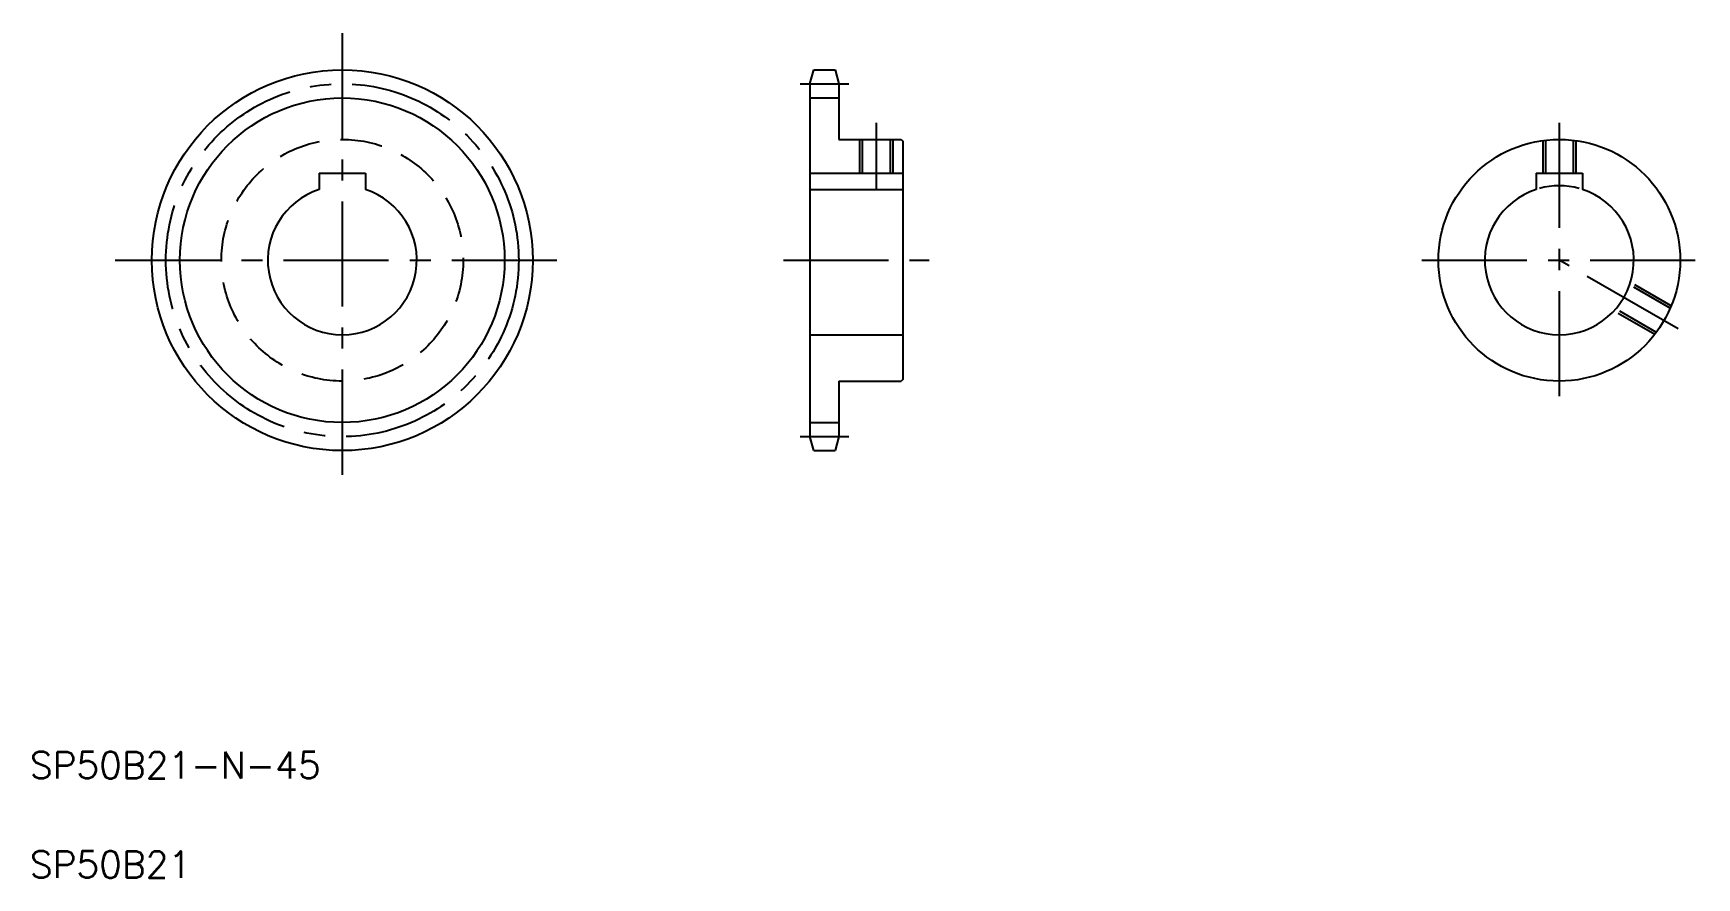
# Model space of a CAD drawing. Extents: x 21 to 523, y 20 to 275.
import ezdxf

# ---------------------------------------------------------------- set-up
doc = ezdxf.new("R2010")
doc.units = 0
doc.linetypes.add('CENTER', pattern=[50.8, 31.75, -6.35, 6.35, -6.35])
doc.linetypes.add('DASHED', pattern=[19.05, 12.7, -6.35])
doc.layers.get('0').update_dxf_attribs({"linetype": 'CONTINUOUS'})
doc.layers.add('CENTER', color=1, linetype='CENTER')
doc.styles.get("Standard").update_dxf_attribs({"font": 'txt', "bigfont": 'BIGFONT'})

msp = doc.modelspace()

# ---------------------------------------------------------------- linework, layer by layer
at = {"color": 7, "linetype": 'CONTINUOUS'}
for p, q in [((255.54, 259.76), (256.68, 264)), ((256.68, 264), (263.11, 264)), ((263.11, 264), (264.24, 259.76)), ((255.54, 259.76), (255.54, 153.25)), ((264.24, 259.76), (264.24, 243)), ((255.54, 255.51), (264.24, 255.51)), ((264.24, 243), (283.04, 243)), ((271.34, 243), (271.34, 232.8)), ((279.74, 243), (279.74, 232.8)), ((283.04, 243), (283.54, 242.5)), ((283.54, 242.5), (283.54, 170.5)), ((107.34, 232.8), (121.34, 232.8)), ((107.34, 232.8), (107.34, 227.88)), ((121.34, 232.8), (121.34, 227.88)), ((255.54, 232.8), (283.54, 232.8)), ((474.79, 232.8), (488.79, 232.8)), ((474.79, 232.8), (474.79, 227.88)), ((488.79, 232.8), (488.79, 227.88)), ((255.54, 227.88), (283.54, 227.88)), ((255.54, 184), (283.54, 184)), ((264.24, 170), (264.24, 153.25)), ((264.24, 170), (283.04, 170)), ((268.94, 170), (268.94, 170)), ((273.64, 170), (273.64, 170)), ((283.54, 170.5), (283.04, 170)), ((255.54, 157.49), (264.24, 157.49)), ((256.68, 149), (255.54, 153.25)), ((264.24, 153.25), (263.11, 149)), ((256.68, 149), (263.11, 149))]:
    msp.add_line(p, q, dxfattribs=at)
at = {"color": 3, "linetype": 'CONTINUOUS'}
for p, q in [((270.54, 243), (270.54, 232.8)), ((280.54, 243), (280.54, 232.8))]:
    msp.add_line(p, q, dxfattribs=at)
at = {"color": 3, "linetype": 'DASHED'}
for p, q in [((476.79, 242.66), (476.79, 232.8)), ((477.59, 242.78), (477.59, 232.8)), ((485.99, 242.78), (485.99, 232.8)), ((486.79, 242.66), (486.79, 232.8)), ((515.31, 192), (503.07, 199.07)), ((515.6, 192.75), (503.29, 199.86)), ((510.6, 184.09), (498.29, 191.2)), ((511.11, 184.72), (498.87, 191.79))]:
    msp.add_line(p, q, dxfattribs=at)
at = {"color": 7, "linetype": 'CONTINUOUS'}
for centre, radius in [((114.34, 206.5), 57.5), ((481.79, 206.5), 36.5)]:
    msp.add_circle(centre, radius, dxfattribs=at)
at = {"color": 3, "linetype": 'CONTINUOUS'}
msp.add_circle((114.34, 206.5), 49.01, dxfattribs=at)
at = {"color": 3, "linetype": 'DASHED'}
msp.add_circle((114.34, 206.5), 36.5, dxfattribs=at)
at = {"color": 7, "linetype": 'CONTINUOUS'}
for centre in [(114.34, 206.5), (481.79, 206.5)]:
    msp.add_arc(centre, 22.5, 108.1262, 71.8738, dxfattribs=at)
at = {"color": 3, "linetype": 'CONTINUOUS'}
msp.add_arc((481.79, 206.5), 22.5, 74.534, 105.466, dxfattribs=at)
at = {"layer": 'CENTER', "color": 1, "linetype": 'CENTER'}
for p, q in [((114.34, 275.06), (114.34, 137.94)), ((252.54, 259.76), (267.24, 259.76)), ((275.54, 248), (275.54, 227.8)), ((481.79, 248), (481.79, 165)), ((45.78, 206.5), (182.89, 206.5)), ((247.54, 206.5), (291.54, 206.5)), ((440.29, 206.5), (523.29, 206.5)), ((517.73, 185.75), (481.79, 206.5)), ((252.54, 153.25), (267.24, 153.25))]:
    msp.add_line(p, q, dxfattribs=at)
msp.add_circle((114.34, 206.5), 53.26, dxfattribs=at)

# ---------------------------------------------------------------- texts
at = {"color": 7, "linetype": 'CONTINUOUS'}
for s, p in [('SP50B21-N-45', (20, 50)), ('SP50B21', (20, 20))]:
    msp.add_text(s, height=8, dxfattribs=at).set_placement(p)

doc.saveas('drawing.dxf')
